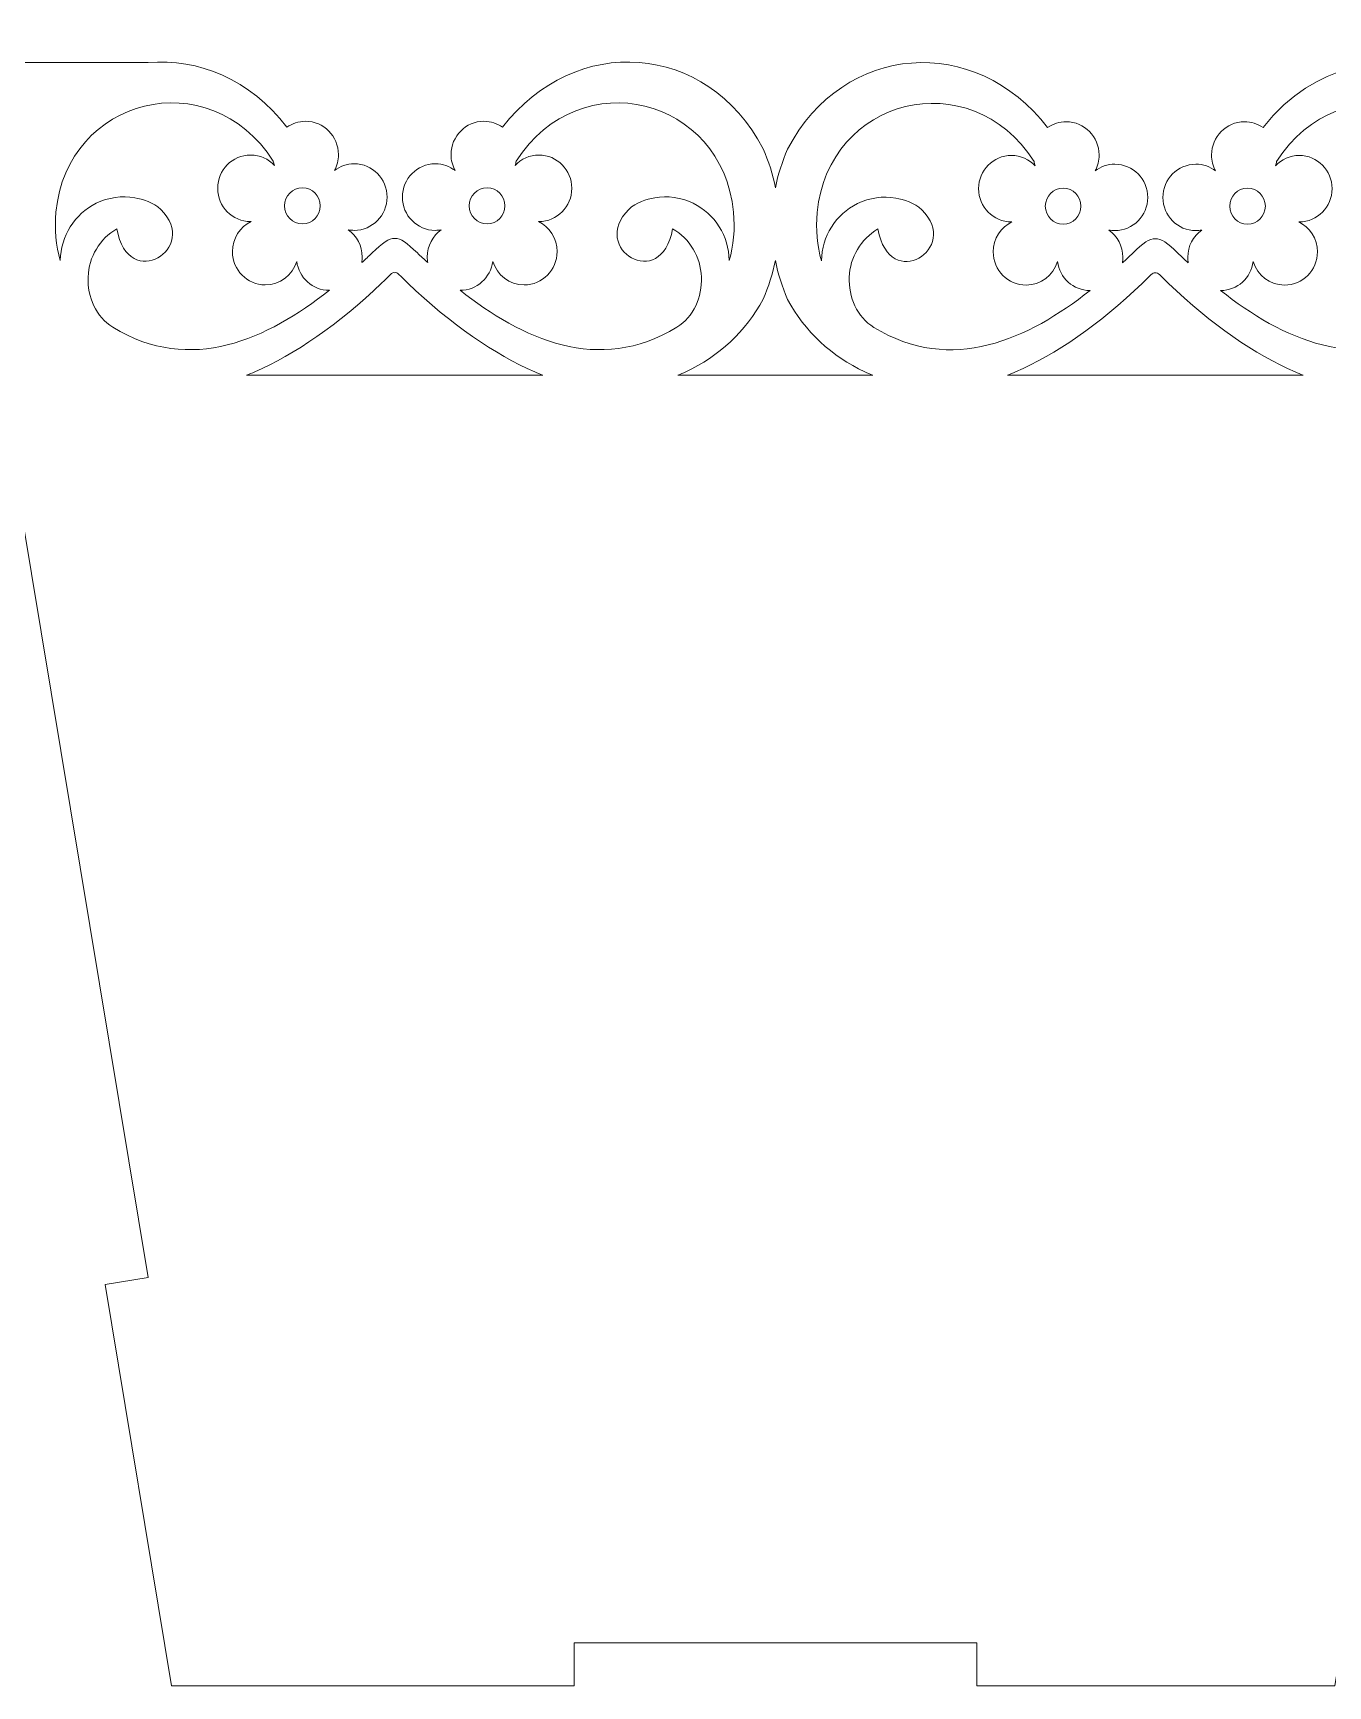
# Model space of a CAD drawing. Header units: millimetres. Extents: x -283 to 283, y -432 to 191.
# Drawn here: x -159.4 to -70.4, y 24.9 to 138.5 of the extents above; entities that cross this region are included whole.
import ezdxf

# ---------------------------------------------------------------- set-up
doc = ezdxf.new("R2010")
doc.units = ezdxf.units.MM
doc.header["$MEASUREMENT"] = 0
doc.layers.add('Camada 1', color=7, linetype='Continuous')

msp = doc.modelspace()

# ---------------------------------------------------------------- linework, layer by layer
at = {"layer": 'Camada 1', "color": 250, "lineweight": 20}
for points, knots in [([(-151.4395, 136.4548), (-151.4395, 136.4548), (-168.3408, 136.4548), (-168.3408, 136.4548), (-168.3408, 136.4548), (-168.3408, 136.4548), (-164.7792, 114.9809), (-164.7792, 114.9809), (-164.7792, 114.9809), (-164.7792, 114.9809), (-163.7661, 108.8723), (-163.7661, 108.8723), (-163.7661, 108.8723), (-163.7661, 108.8723), (-160.8065, 109.3632), (-160.8065, 109.3632), (-160.8065, 109.3632), (-160.8065, 109.3632), (-151.4559, 52.9833), (-151.4559, 52.9833), (-151.4559, 52.9833), (-151.4559, 52.9833), (-154.4155, 52.4925), (-154.4155, 52.4925), (-154.4155, 52.4925), (-154.4155, 52.4925), (-149.8408, 24.91), (-149.8408, 24.91), (-149.8408, 24.91), (-149.8408, 24.91), (-122.1741, 24.91), (-122.1741, 24.91), (-122.1741, 24.91), (-122.1741, 24.91), (-122.1741, 27.8685), (-122.1741, 27.8685), (-122.1741, 27.8685), (-122.1741, 27.8685), (-94.5075, 27.8685), (-94.5075, 27.8685), (-94.5075, 27.8685), (-94.5075, 27.8685), (-94.5075, 24.91), (-94.5075, 24.91), (-94.5075, 24.91), (-94.5075, 24.91), (-69.8818, 24.91), (-69.8818, 24.91), (-69.8818, 24.91), (-69.8818, 24.91), (-65.2257, 52.9833), (-65.2257, 52.9833), (-65.2257, 52.9833), (-65.2257, 52.9833), (-62.2661, 52.4925), (-62.2661, 52.4925), (-62.2661, 52.4925), (-62.2661, 52.4925), (-52.9155, 108.8724), (-52.9155, 108.8724), (-52.9155, 108.8724), (-52.9155, 108.8724), (-55.875, 109.3633), (-55.875, 109.3633), (-55.875, 109.3633), (-55.875, 109.3633), (-54.9433, 114.9809), (-54.9433, 114.9809), (-54.9433, 114.9809), (-54.9433, 114.9809), (-51.3818, 136.4548), (-51.3818, 136.4548), (-51.3818, 136.4548), (-51.3818, 136.4548), (-66.0532, 136.4548), (-66.0532, 136.4548), (-66.0532, 136.4548), (-66.0164, 136.4542), (-71.156, 136.7586), (-74.827, 131.9857), (-74.827, 131.9857), (-75.1909, 132.2403), (-75.6325, 132.3895), (-76.1083, 132.3895), (-76.1083, 132.3895), (-77.3545, 132.3895), (-78.3646, 131.3676), (-78.3646, 130.1069), (-78.3646, 130.1069), (-78.3646, 129.7112), (-78.2652, 129.3392), (-78.0902, 129.015), (-78.0902, 129.015), (-78.4681, 129.3037), (-78.9385, 129.4749), (-79.4487, 129.4749), (-79.4487, 129.4749), (-80.6947, 129.4749), (-81.7048, 128.4529), (-81.7048, 127.1923), (-81.7048, 127.1923), (-81.7048, 125.9318), (-80.6947, 124.9097), (-79.4487, 124.9097), (-79.4487, 124.9097), (-79.3072, 124.9097), (-79.1686, 124.9231), (-79.0345, 124.9484), (-79.0345, 124.9484), (-79.6167, 124.5357), (-79.9972, 123.8513), (-79.9972, 123.0778), (-79.9972, 123.0778), (-79.9972, 122.9475), (-79.9864, 122.8195), (-79.9658, 122.6951), (-79.9658, 122.6951), (-80.2083, 122.9171), (-80.4458, 123.1389), (-80.6778, 123.359), (-80.6778, 123.359), (-81.4099, 124.0537), (-81.807, 124.3881), (-82.2284, 124.3487), (-82.2284, 124.3487), (-82.6496, 124.3881), (-83.0469, 124.0537), (-83.7788, 123.359), (-83.7788, 123.359), (-84.0109, 123.1389), (-84.2484, 122.9171), (-84.4911, 122.6951), (-84.4911, 122.6951), (-84.4703, 122.8195), (-84.4594, 122.9475), (-84.4594, 123.0778), (-84.4594, 123.0778), (-84.4594, 123.8513), (-84.8401, 124.5357), (-85.4222, 124.9484), (-85.4222, 124.9484), (-85.2881, 124.9231), (-85.1495, 124.9097), (-85.008, 124.9097), (-85.008, 124.9097), (-83.762, 124.9097), (-82.7519, 125.9318), (-82.7519, 127.1923), (-82.7519, 127.1923), (-82.7519, 128.4529), (-83.762, 129.4749), (-85.008, 129.4749), (-85.008, 129.4749), (-85.5182, 129.4749), (-85.9886, 129.3037), (-86.3665, 129.015), (-86.3665, 129.015), (-86.1914, 129.3392), (-86.0921, 129.7112), (-86.0921, 130.1069), (-86.0921, 130.1069), (-86.0921, 131.3676), (-87.1023, 132.3895), (-88.3483, 132.3895), (-88.3483, 132.3895), (-88.8243, 132.3895), (-89.2657, 132.2403), (-89.6297, 131.9857), (-89.6297, 131.9857), (-94.5957, 138.4422), (-103.6586, 137.8659), (-107.4996, 130.5116), (-107.4996, 130.5116), (-107.8788, 129.6525), (-108.159, 128.7612), (-108.3399, 127.8548), (-108.3399, 127.8548), (-108.5208, 128.7712), (-108.8032, 129.6723), (-109.1864, 130.5405), (-109.1864, 130.5405), (-113.034, 137.9081), (-122.1132, 138.4854), (-127.0879, 132.0173), (-127.0879, 132.0173), (-127.4526, 132.2724), (-127.8948, 132.4219), (-128.3715, 132.4219), (-128.3715, 132.4219), (-129.6198, 132.4219), (-130.6319, 131.3982), (-130.6319, 130.1352), (-130.6319, 130.1352), (-130.6319, 129.7391), (-130.5322, 129.3661), (-130.3569, 129.0414), (-130.3569, 129.0414), (-130.7354, 129.3304), (-131.2067, 129.5021), (-131.7179, 129.5021), (-131.7179, 129.5021), (-132.966, 129.5021), (-133.9778, 128.4782), (-133.9778, 127.2153), (-133.9778, 127.2153), (-133.9778, 125.9526), (-132.966, 124.9289), (-131.7179, 124.9289), (-131.7179, 124.9289), (-131.5759, 124.9289), (-131.4374, 124.9421), (-131.303, 124.9676), (-131.303, 124.9676), (-131.8861, 124.5542), (-132.2673, 123.8685), (-132.2673, 123.0937), (-132.2673, 123.0937), (-132.2673, 122.9631), (-132.2565, 122.8349), (-132.2357, 122.7103), (-132.2357, 122.7103), (-132.4788, 122.9327), (-132.7167, 123.1551), (-132.9492, 123.3753), (-132.9492, 123.3753), (-133.6826, 124.0713), (-134.0805, 124.4063), (-134.5024, 124.3667), (-134.5024, 124.3667), (-134.9244, 124.4063), (-135.3223, 124.0712), (-136.0558, 123.3753), (-136.0558, 123.3753), (-136.288, 123.1551), (-136.5261, 122.9327), (-136.769, 122.7103), (-136.769, 122.7103), (-136.7484, 122.8349), (-136.7375, 122.9631), (-136.7375, 123.0937), (-136.7375, 123.0937), (-136.7375, 123.8685), (-137.1187, 124.5542), (-137.7018, 124.9677), (-137.7018, 124.9677), (-137.5676, 124.9421), (-137.4289, 124.9289), (-137.2869, 124.9289), (-137.2869, 124.9289), (-136.0389, 124.9289), (-135.027, 125.9527), (-135.027, 127.2153), (-135.027, 127.2153), (-135.027, 128.4782), (-136.0389, 129.5021), (-137.2869, 129.5021), (-137.2869, 129.5021), (-137.798, 129.5021), (-138.2694, 129.3304), (-138.6479, 129.0414), (-138.6479, 129.0414), (-138.4727, 129.3661), (-138.3729, 129.7391), (-138.3729, 130.1352), (-138.3729, 130.1352), (-138.3729, 131.3982), (-139.3851, 132.4219), (-140.6333, 132.4219), (-140.6333, 132.4219), (-141.1099, 132.422), (-141.5523, 132.2724), (-141.917, 132.0173), (-141.917, 132.0173), (-144.4399, 135.2975), (-148.0234, 136.7649), (-151.4395, 136.4548)], [0, 0, 0, 0, 0.01428571, 0.01428571, 0.01428571, 0.01428571, 0.02857143, 0.02857143, 0.02857143, 0.02857143, 0.04285714, 0.04285714, 0.04285714, 0.04285714, 0.05714286, 0.05714286, 0.05714286, 0.05714286, 0.07142857, 0.07142857, 0.07142857, 0.07142857, 0.08571429, 0.08571429, 0.08571429, 0.08571429, 0.1, 0.1, 0.1, 0.1, 0.11428571, 0.11428571, 0.11428571, 0.11428571, 0.12857143, 0.12857143, 0.12857143, 0.12857143, 0.14285714, 0.14285714, 0.14285714, 0.14285714, 0.15714286, 0.15714286, 0.15714286, 0.15714286, 0.17142857, 0.17142857, 0.17142857, 0.17142857, 0.18571429, 0.18571429, 0.18571429, 0.18571429, 0.2, 0.2, 0.2, 0.2, 0.21428571, 0.21428571, 0.21428571, 0.21428571, 0.22857143, 0.22857143, 0.22857143, 0.22857143, 0.24285714, 0.24285714, 0.24285714, 0.24285714, 0.25714286, 0.25714286, 0.25714286, 0.25714286, 0.27142857, 0.27142857, 0.27142857, 0.27142857, 0.28571429, 0.28571429, 0.28571429, 0.28571429, 0.3, 0.3, 0.3, 0.3, 0.31428571, 0.31428571, 0.31428571, 0.31428571, 0.32857143, 0.32857143, 0.32857143, 0.32857143, 0.34285714, 0.34285714, 0.34285714, 0.34285714, 0.35714286, 0.35714286, 0.35714286, 0.35714286, 0.37142857, 0.37142857, 0.37142857, 0.37142857, 0.38571429, 0.38571429, 0.38571429, 0.38571429, 0.4, 0.4, 0.4, 0.4, 0.41428571, 0.41428571, 0.41428571, 0.41428571, 0.42857143, 0.42857143, 0.42857143, 0.42857143, 0.44285714, 0.44285714, 0.44285714, 0.44285714, 0.45714286, 0.45714286, 0.45714286, 0.45714286, 0.47142857, 0.47142857, 0.47142857, 0.47142857, 0.48571429, 0.48571429, 0.48571429, 0.48571429, 0.5, 0.5, 0.5, 0.5, 0.51428571, 0.51428571, 0.51428571, 0.51428571, 0.52857143, 0.52857143, 0.52857143, 0.52857143, 0.54285714, 0.54285714, 0.54285714, 0.54285714, 0.55714286, 0.55714286, 0.55714286, 0.55714286, 0.57142857, 0.57142857, 0.57142857, 0.57142857, 0.58571429, 0.58571429, 0.58571429, 0.58571429, 0.6, 0.6, 0.6, 0.6, 0.61428571, 0.61428571, 0.61428571, 0.61428571, 0.62857143, 0.62857143, 0.62857143, 0.62857143, 0.64285714, 0.64285714, 0.64285714, 0.64285714, 0.65714286, 0.65714286, 0.65714286, 0.65714286, 0.67142857, 0.67142857, 0.67142857, 0.67142857, 0.68571429, 0.68571429, 0.68571429, 0.68571429, 0.7, 0.7, 0.7, 0.7, 0.71428571, 0.71428571, 0.71428571, 0.71428571, 0.72857143, 0.72857143, 0.72857143, 0.72857143, 0.74285714, 0.74285714, 0.74285714, 0.74285714, 0.75714286, 0.75714286, 0.75714286, 0.75714286, 0.77142857, 0.77142857, 0.77142857, 0.77142857, 0.78571429, 0.78571429, 0.78571429, 0.78571429, 0.8, 0.8, 0.8, 0.8, 0.81428571, 0.81428571, 0.81428571, 0.81428571, 0.82857143, 0.82857143, 0.82857143, 0.82857143, 0.84285714, 0.84285714, 0.84285714, 0.84285714, 0.85714286, 0.85714286, 0.85714286, 0.85714286, 0.87142857, 0.87142857, 0.87142857, 0.87142857, 0.88571429, 0.88571429, 0.88571429, 0.88571429, 0.9, 0.9, 0.9, 0.9, 0.91428571, 0.91428571, 0.91428571, 0.91428571, 0.92857143, 0.92857143, 0.92857143, 0.92857143, 0.94285714, 0.94285714, 0.94285714, 0.94285714, 0.95714286, 0.95714286, 0.95714286, 0.95714286, 0.97142857, 0.97142857, 0.97142857, 0.97142857, 1, 1, 1, 1]), ([(-145.6615, 123.4659), (-145.6615, 122.2032), (-144.6497, 121.1795), (-143.4013, 121.1795), (-143.4013, 121.1795), (-142.383, 121.1795), (-141.5215, 121.8606), (-141.2392, 122.7974), (-141.2392, 122.7974), (-141.0959, 121.6746), (-140.1467, 120.8072), (-138.9977, 120.8072), (-138.9977, 120.8072), (-143.2173, 117.4824), (-148.5224, 114.9841), (-153.8845, 118.2691), (-153.8845, 118.2691), (-155.0413, 118.9781), (-155.6333, 120.3541), (-155.5798, 121.723), (-155.5798, 121.723), (-155.526, 123.0996), (-154.7792, 124.3525), (-153.6009, 125.0429), (-153.6009, 125.0429), (-152.8257, 120.5901), (-147.8642, 123.697), (-150.5844, 126.3664), (-150.5844, 126.3664), (-151.0756, 126.8485), (-151.8181, 127.072), (-152.3708, 127.1668), (-152.3708, 127.1668), (-153.2531, 127.3183), (-154.1777, 127.196), (-155.0143, 126.7865), (-155.0143, 126.7865), (-156.5073, 126.0556), (-157.4652, 124.5354), (-157.4889, 122.8576), (-157.4889, 122.8576), (-157.787, 123.8846), (-157.8973, 125.0071), (-157.7858, 126.1831), (-157.7858, 126.1831), (-157.0394, 134.0525), (-147.2781, 136.5614), (-142.8509, 129.6909), (-142.8509, 129.6909), (-142.8309, 129.5879), (-142.8038, 129.4876), (-142.7707, 129.3901), (-142.7707, 129.3901), (-143.1824, 129.8301), (-143.7657, 130.1046), (-144.4121, 130.1046), (-144.4121, 130.1046), (-145.6603, 130.1046), (-146.6725, 129.0808), (-146.6725, 127.8181), (-146.6725, 127.8181), (-146.6725, 126.5553), (-145.6603, 125.5316), (-144.4121, 125.5316), (-144.4121, 125.5316), (-144.4121, 125.5316), (-144.3715, 125.532), (-144.3715, 125.532), (-144.3715, 125.532), (-145.1344, 125.1649), (-145.6615, 124.3777), (-145.6615, 123.4659)], [0, 0, 0, 0, 0.05263158, 0.05263158, 0.05263158, 0.05263158, 0.10526316, 0.10526316, 0.10526316, 0.10526316, 0.15789474, 0.15789474, 0.15789474, 0.15789474, 0.21052632, 0.21052632, 0.21052632, 0.21052632, 0.26315789, 0.26315789, 0.26315789, 0.26315789, 0.31578947, 0.31578947, 0.31578947, 0.31578947, 0.36842105, 0.36842105, 0.36842105, 0.36842105, 0.42105263, 0.42105263, 0.42105263, 0.42105263, 0.47368421, 0.47368421, 0.47368421, 0.47368421, 0.52631579, 0.52631579, 0.52631579, 0.52631579, 0.57894737, 0.57894737, 0.57894737, 0.57894737, 0.63157895, 0.63157895, 0.63157895, 0.63157895, 0.68421053, 0.68421053, 0.68421053, 0.68421053, 0.73684211, 0.73684211, 0.73684211, 0.73684211, 0.78947368, 0.78947368, 0.78947368, 0.78947368, 0.84210526, 0.84210526, 0.84210526, 0.84210526, 0.89473684, 0.89473684, 0.89473684, 0.89473684, 1, 1, 1, 1]), ([(-111.2192, 126.1831), (-111.1076, 125.0071), (-111.2178, 123.8846), (-111.5158, 122.8576), (-111.5158, 122.8576), (-111.5396, 124.5354), (-112.4976, 126.0556), (-113.9905, 126.7865), (-113.9905, 126.7865), (-114.8271, 127.196), (-115.7518, 127.3183), (-116.6341, 127.1668), (-116.6341, 127.1668), (-117.1867, 127.0721), (-117.9294, 126.8485), (-118.4205, 126.3664), (-118.4205, 126.3664), (-121.1406, 123.697), (-116.1791, 120.5901), (-115.4039, 125.0429), (-115.4039, 125.0429), (-114.2255, 124.3525), (-113.4788, 123.0996), (-113.4249, 121.723), (-113.4249, 121.723), (-113.3716, 120.3541), (-113.9635, 118.9781), (-115.1203, 118.2691), (-115.1203, 118.2691), (-120.4825, 114.9841), (-125.7876, 117.4824), (-130.007, 120.8072), (-130.007, 120.8072), (-128.858, 120.8072), (-127.9089, 121.6746), (-127.7656, 122.7974), (-127.7656, 122.7974), (-127.4833, 121.8606), (-126.6218, 121.1795), (-125.6036, 121.1795), (-125.6036, 121.1795), (-124.3553, 121.1795), (-123.3434, 122.2032), (-123.3434, 123.4659), (-123.3434, 123.4659), (-123.3434, 124.3777), (-123.8705, 125.1649), (-124.6332, 125.5319), (-124.6332, 125.5319), (-124.6332, 125.5319), (-124.5927, 125.5316), (-124.5927, 125.5316), (-124.5927, 125.5316), (-123.3445, 125.5316), (-122.3324, 126.5553), (-122.3324, 127.8181), (-122.3324, 127.8181), (-122.3324, 129.0808), (-123.3445, 130.1046), (-124.5927, 130.1046), (-124.5927, 130.1046), (-125.2391, 130.1046), (-125.8224, 129.8301), (-126.2342, 129.3901), (-126.2342, 129.3901), (-126.201, 129.4876), (-126.1738, 129.5877), (-126.1538, 129.6909), (-126.1538, 129.6909), (-121.7268, 136.5614), (-111.9654, 134.0525), (-111.2192, 126.1831)], [0, 0, 0, 0, 0.05263158, 0.05263158, 0.05263158, 0.05263158, 0.10526316, 0.10526316, 0.10526316, 0.10526316, 0.15789474, 0.15789474, 0.15789474, 0.15789474, 0.21052632, 0.21052632, 0.21052632, 0.21052632, 0.26315789, 0.26315789, 0.26315789, 0.26315789, 0.31578947, 0.31578947, 0.31578947, 0.31578947, 0.36842105, 0.36842105, 0.36842105, 0.36842105, 0.42105263, 0.42105263, 0.42105263, 0.42105263, 0.47368421, 0.47368421, 0.47368421, 0.47368421, 0.52631579, 0.52631579, 0.52631579, 0.52631579, 0.57894737, 0.57894737, 0.57894737, 0.57894737, 0.63157895, 0.63157895, 0.63157895, 0.63157895, 0.68421053, 0.68421053, 0.68421053, 0.68421053, 0.73684211, 0.73684211, 0.73684211, 0.73684211, 0.78947368, 0.78947368, 0.78947368, 0.78947368, 0.84210526, 0.84210526, 0.84210526, 0.84210526, 0.89473684, 0.89473684, 0.89473684, 0.89473684, 1, 1, 1, 1]), ([(-93.3677, 123.4496), (-93.3677, 122.189), (-92.3575, 121.1668), (-91.1115, 121.1668), (-91.1115, 121.1668), (-90.0949, 121.1668), (-89.235, 121.8471), (-88.9533, 122.7822), (-88.9533, 122.7822), (-88.81, 121.6613), (-87.8627, 120.7952), (-86.7159, 120.7952), (-86.7159, 120.7952), (-90.9278, 117.4766), (-96.2234, 114.9826), (-101.5759, 118.262), (-101.5759, 118.262), (-102.7308, 118.9695), (-103.3217, 120.3431), (-103.2683, 121.7095), (-103.2683, 121.7095), (-103.2148, 123.0837), (-102.4692, 124.3345), (-101.2929, 125.0238), (-101.2929, 125.0238), (-100.519, 120.5786), (-95.5666, 123.6801), (-98.2818, 126.3448), (-98.2818, 126.3448), (-98.772, 126.826), (-99.5132, 127.0491), (-100.0648, 127.1437), (-100.0648, 127.1437), (-100.9458, 127.295), (-101.8688, 127.1728), (-102.7039, 126.7643), (-102.7039, 126.7643), (-104.1943, 126.0347), (-105.1503, 124.5169), (-105.174, 122.8422), (-105.174, 122.8422), (-105.4715, 123.8673), (-105.5818, 124.9878), (-105.4703, 126.1618), (-105.4703, 126.1618), (-104.7255, 134.0172), (-94.9813, 136.5216), (-90.5621, 129.6634), (-90.5621, 129.6634), (-90.5421, 129.5604), (-90.5151, 129.4603), (-90.4819, 129.3629), (-90.4819, 129.3629), (-90.8929, 129.8023), (-91.4752, 130.0764), (-92.1204, 130.0764), (-92.1204, 130.0764), (-93.3666, 130.0764), (-94.3768, 129.0545), (-94.3768, 127.7938), (-94.3768, 127.7938), (-94.3768, 126.5333), (-93.3666, 125.5113), (-92.1204, 125.5113), (-92.1204, 125.5113), (-92.1204, 125.5113), (-92.08, 125.5118), (-92.08, 125.5118), (-92.08, 125.5118), (-92.8414, 125.1454), (-93.3677, 124.3594), (-93.3677, 123.4496)], [0, 0, 0, 0, 0.05263158, 0.05263158, 0.05263158, 0.05263158, 0.10526316, 0.10526316, 0.10526316, 0.10526316, 0.15789474, 0.15789474, 0.15789474, 0.15789474, 0.21052632, 0.21052632, 0.21052632, 0.21052632, 0.26315789, 0.26315789, 0.26315789, 0.26315789, 0.31578947, 0.31578947, 0.31578947, 0.31578947, 0.36842105, 0.36842105, 0.36842105, 0.36842105, 0.42105263, 0.42105263, 0.42105263, 0.42105263, 0.47368421, 0.47368421, 0.47368421, 0.47368421, 0.52631579, 0.52631579, 0.52631579, 0.52631579, 0.57894737, 0.57894737, 0.57894737, 0.57894737, 0.63157895, 0.63157895, 0.63157895, 0.63157895, 0.68421053, 0.68421053, 0.68421053, 0.68421053, 0.73684211, 0.73684211, 0.73684211, 0.73684211, 0.78947368, 0.78947368, 0.78947368, 0.78947368, 0.84210526, 0.84210526, 0.84210526, 0.84210526, 0.89473684, 0.89473684, 0.89473684, 0.89473684, 1, 1, 1, 1]), ([(-61.1885, 121.7095), (-61.1351, 120.3431), (-61.7259, 118.9695), (-62.8807, 118.262), (-62.8807, 118.262), (-68.2333, 114.9826), (-73.5289, 117.4766), (-77.7409, 120.7952), (-77.7409, 120.7952), (-76.594, 120.7952), (-75.6467, 121.6613), (-75.5034, 122.7822), (-75.5034, 122.7822), (-75.2217, 121.8471), (-74.3617, 121.1668), (-73.3452, 121.1668), (-73.3452, 121.1668), (-72.0992, 121.1668), (-71.089, 122.189), (-71.089, 123.4496), (-71.089, 123.4496), (-71.089, 124.3594), (-71.6153, 125.1454), (-72.3766, 125.5118), (-72.3766, 125.5118), (-72.3766, 125.5118), (-72.3363, 125.5113), (-72.3363, 125.5113), (-72.3363, 125.5113), (-71.0901, 125.5113), (-70.0799, 126.5333), (-70.0799, 127.7938), (-70.0799, 127.7938), (-70.0799, 129.0545), (-71.0901, 130.0764), (-72.3363, 130.0764), (-72.3363, 130.0764), (-72.9815, 130.0764), (-73.5638, 129.8023), (-73.9748, 129.3629), (-73.9748, 129.3629), (-73.9417, 129.4603), (-73.9146, 129.5604), (-73.8948, 129.6634), (-73.8948, 129.6634), (-69.4754, 136.5216), (-59.7312, 134.0172), (-58.9864, 126.1618), (-58.9864, 126.1618), (-58.8749, 124.9878), (-58.9851, 123.8673), (-59.2826, 122.8422), (-59.2826, 122.8422), (-59.3063, 124.5169), (-60.2624, 126.0347), (-61.7529, 126.7643), (-61.7529, 126.7643), (-62.588, 127.1728), (-63.5108, 127.295), (-64.3918, 127.1437), (-64.3918, 127.1437), (-64.9434, 127.0491), (-65.6847, 126.826), (-66.1748, 126.3448), (-66.1748, 126.3448), (-68.8902, 123.6801), (-63.9376, 120.5786), (-63.1638, 125.0238), (-63.1638, 125.0238), (-61.9875, 124.3345), (-61.2419, 123.0837), (-61.1885, 121.7095)], [0, 0, 0, 0, 0.05263158, 0.05263158, 0.05263158, 0.05263158, 0.10526316, 0.10526316, 0.10526316, 0.10526316, 0.15789474, 0.15789474, 0.15789474, 0.15789474, 0.21052632, 0.21052632, 0.21052632, 0.21052632, 0.26315789, 0.26315789, 0.26315789, 0.26315789, 0.31578947, 0.31578947, 0.31578947, 0.31578947, 0.36842105, 0.36842105, 0.36842105, 0.36842105, 0.42105263, 0.42105263, 0.42105263, 0.42105263, 0.47368421, 0.47368421, 0.47368421, 0.47368421, 0.52631579, 0.52631579, 0.52631579, 0.52631579, 0.57894737, 0.57894737, 0.57894737, 0.57894737, 0.63157895, 0.63157895, 0.63157895, 0.63157895, 0.68421053, 0.68421053, 0.68421053, 0.68421053, 0.73684211, 0.73684211, 0.73684211, 0.73684211, 0.78947368, 0.78947368, 0.78947368, 0.78947368, 0.84210526, 0.84210526, 0.84210526, 0.84210526, 0.89473684, 0.89473684, 0.89473684, 0.89473684, 1, 1, 1, 1]), ([(-139.6216, 126.6145), (-139.6216, 125.9284), (-140.1714, 125.3723), (-140.8496, 125.3723), (-140.8496, 125.3723), (-141.5277, 125.3723), (-142.0776, 125.9284), (-142.0776, 126.6145), (-142.0776, 126.6145), (-142.0776, 127.3006), (-141.5277, 127.8567), (-140.8496, 127.8567), (-140.8496, 127.8567), (-140.1714, 127.8567), (-139.6216, 127.3006), (-139.6216, 126.6145)], [0, 0, 0, 0, 0.2, 0.2, 0.2, 0.2, 0.4, 0.4, 0.4, 0.4, 0.6, 0.6, 0.6, 0.6, 1, 1, 1, 1]), ([(-126.9274, 126.6145), (-126.9274, 125.9284), (-127.4771, 125.3723), (-128.1553, 125.3723), (-128.1553, 125.3723), (-128.8334, 125.3723), (-129.3832, 125.9284), (-129.3832, 126.6145), (-129.3832, 126.6145), (-129.3832, 127.3006), (-128.8334, 127.8567), (-128.1553, 127.8567), (-128.1553, 127.8567), (-127.4771, 127.8567), (-126.9274, 127.3006), (-126.9274, 126.6145)], [0, 0, 0, 0, 0.2, 0.2, 0.2, 0.2, 0.4, 0.4, 0.4, 0.4, 0.6, 0.6, 0.6, 0.6, 1, 1, 1, 1]), ([(-87.3385, 126.5924), (-87.3385, 125.9076), (-87.8873, 125.3522), (-88.5643, 125.3522), (-88.5643, 125.3522), (-89.2411, 125.3522), (-89.79, 125.9076), (-89.79, 126.5924), (-89.79, 126.5924), (-89.79, 127.2773), (-89.2411, 127.8324), (-88.5643, 127.8324), (-88.5643, 127.8324), (-87.8873, 127.8324), (-87.3385, 127.2773), (-87.3385, 126.5924)], [0, 0, 0, 0, 0.2, 0.2, 0.2, 0.2, 0.4, 0.4, 0.4, 0.4, 0.6, 0.6, 0.6, 0.6, 1, 1, 1, 1]), ([(-74.6667, 126.5924), (-74.6667, 125.9076), (-75.2156, 125.3522), (-75.8923, 125.3522), (-75.8923, 125.3522), (-76.5696, 125.3522), (-77.1182, 125.9076), (-77.1182, 126.5924), (-77.1182, 126.5924), (-77.1182, 127.2773), (-76.5696, 127.8324), (-75.8923, 127.8324), (-75.8923, 127.8324), (-75.2156, 127.8324), (-74.6667, 127.2773), (-74.6667, 126.5924)], [0, 0, 0, 0, 0.2, 0.2, 0.2, 0.2, 0.4, 0.4, 0.4, 0.4, 0.6, 0.6, 0.6, 0.6, 1, 1, 1, 1]), ([(-101.6432, 114.9809), (-101.6432, 114.9809), (-115.0573, 114.9809), (-115.0573, 114.9809), (-115.0573, 114.9809), (-114.8675, 115.0519), (-114.6789, 115.1278), (-114.4916, 115.2079), (-114.4916, 115.2079), (-112.2404, 116.2622), (-110.3517, 117.9934), (-109.1863, 120.1961), (-109.1863, 120.1961), (-108.8058, 121.0582), (-108.5248, 121.9522), (-108.3437, 122.8619), (-108.3437, 122.8619), (-108.1629, 121.9486), (-107.8816, 121.0507), (-107.4996, 120.1853), (-107.4996, 120.1853), (-106.3363, 117.9865), (-104.4507, 116.2583), (-102.2037, 115.2058), (-102.2037, 115.2058), (-102.0183, 115.1264), (-101.8312, 115.0515), (-101.6432, 114.9809)], [0, 0, 0, 0, 0.125, 0.125, 0.125, 0.125, 0.25, 0.25, 0.25, 0.25, 0.375, 0.375, 0.375, 0.375, 0.5, 0.5, 0.5, 0.5, 0.625, 0.625, 0.625, 0.625, 0.75, 0.75, 0.75, 0.75, 1, 1, 1, 1]), ([(-124.3144, 114.9809), (-124.3144, 114.9809), (-144.6903, 114.9809), (-144.6903, 114.9809), (-144.6903, 114.9809), (-144.5005, 115.0519), (-144.3118, 115.1278), (-144.1245, 115.2079), (-144.1245, 115.2079), (-141.3922, 116.386), (-138.3619, 118.4672), (-135.4051, 121.2971), (-135.4051, 121.2971), (-134.8397, 121.8384), (-134.6867, 122.0749), (-134.5024, 122.0205), (-134.5024, 122.0205), (-134.3183, 122.0749), (-134.1652, 121.8384), (-133.5998, 121.2971), (-133.5998, 121.2971), (-130.6428, 118.4672), (-127.6127, 116.3859), (-124.8801, 115.2079), (-124.8801, 115.2079), (-124.6928, 115.1278), (-124.5041, 115.052), (-124.3144, 114.9809)], [0, 0, 0, 0, 0.125, 0.125, 0.125, 0.125, 0.25, 0.25, 0.25, 0.25, 0.375, 0.375, 0.375, 0.375, 0.5, 0.5, 0.5, 0.5, 0.625, 0.625, 0.625, 0.625, 0.75, 0.75, 0.75, 0.75, 1, 1, 1, 1]), ([(-72.0628, 114.9809), (-72.0628, 114.9809), (-92.3939, 114.9809), (-92.3939, 114.9809), (-92.3939, 114.9809), (-92.2061, 115.0515), (-92.019, 115.1264), (-91.8335, 115.2058), (-91.8335, 115.2058), (-89.106, 116.3819), (-86.0811, 118.4595), (-83.1296, 121.2845), (-83.1296, 121.2845), (-82.565, 121.8247), (-82.4122, 122.0608), (-82.2284, 122.0068), (-82.2284, 122.0068), (-82.0444, 122.0608), (-81.8918, 121.8247), (-81.3272, 121.2845), (-81.3272, 121.2845), (-78.3756, 118.4595), (-75.3507, 116.3819), (-72.6231, 115.2058), (-72.6231, 115.2058), (-72.4377, 115.1264), (-72.2508, 115.0515), (-72.0628, 114.9809)], [0, 0, 0, 0, 0.125, 0.125, 0.125, 0.125, 0.25, 0.25, 0.25, 0.25, 0.375, 0.375, 0.375, 0.375, 0.5, 0.5, 0.5, 0.5, 0.625, 0.625, 0.625, 0.625, 0.75, 0.75, 0.75, 0.75, 1, 1, 1, 1])]:
    msp.add_open_spline(points, degree=3, knots=knots, dxfattribs=at)

doc.saveas('drawing.dxf')
